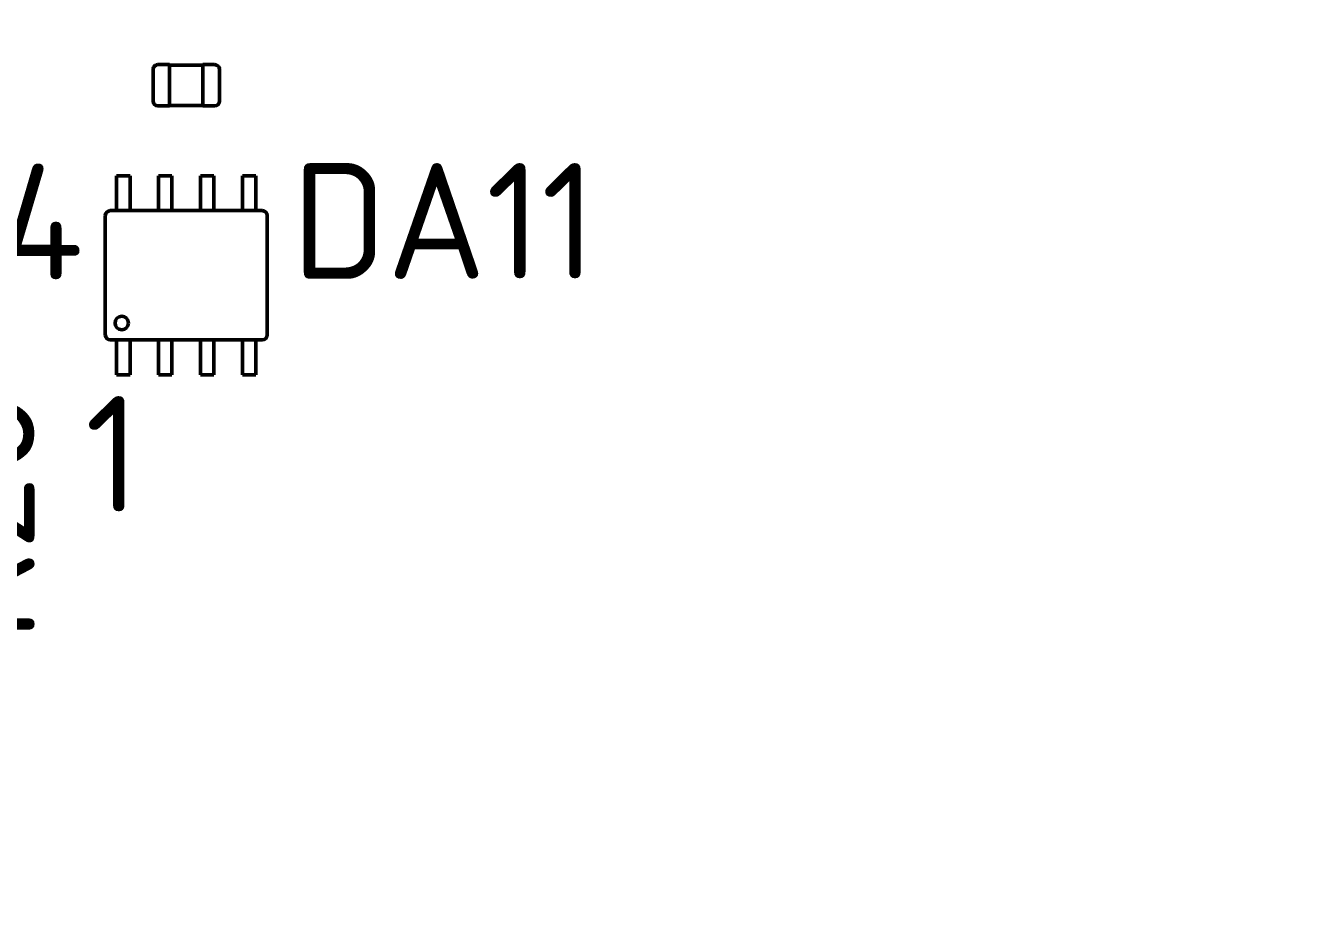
# Model space of a CAD drawing. Header units: millimetres. Extents: x -55 to 2039, y 0 to 512.
# Drawn here: x 1041.07 to 1079.89, y 307.98 to 335.06 of the extents above; entities that cross this region are included whole.
import ezdxf
from ezdxf import colors
from ezdxf.entities.mleader import LeaderData, LeaderLine
from ezdxf.enums import TextEntityAlignment as Align
from ezdxf.math import Vec2, Vec3

# ---------------------------------------------------------------- set-up
doc = ezdxf.new("R2010")
doc.units = ezdxf.units.MM
doc.linetypes.add('Сплошная', pattern=[0])
doc.layers.add('Виды', color=30, linetype='Continuous')
doc.layers.add('текст', color=2, linetype='Continuous', lineweight=30)
doc.styles.add('GOST TYPE B', font='', dxfattribs={"height": 3.5})
doc.styles.get('GOST TYPE B').set_extended_font_data('GOST type B')

# ---------------------------------------------------------------- blocks, each defined once
blk = doc.blocks.new('Вид с →')
at = {"linetype": 'Continuous', "lineweight": 25, "transparency": 16777216}
for q in [(28.03, 4.046), (30.858, 4.046)]:
    blk.add_line((29.444, 2.632), q, dxfattribs=at)
blk.add_circle((32.944, 2.632), 3.5, dxfattribs=at)
blk.add_circle((32.944, 2.632), 3.5, dxfattribs=at)
at = {"linetype": 'Continuous', "lineweight": 50, "transparency": 16777216, "style": 'GOST TYPE B'}
blk.add_attdef('ВИД(_:_)', text='', height=7, dxfattribs=at).set_placement((27.226, 3.5), align=Align.MIDDLE_RIGHT)
blk = doc.blocks.new('_DotSmall')
at = {"color": 0, "linetype": 'ByBlock', "lineweight": 60, "const_width": 0.5}
blk.add_lwpolyline([(-0.0625, 0, 1), (0.0625, 0, 1)], format="xyb", close=True, dxfattribs=at)

msp = doc.modelspace()

# ---------------------------------------------------------------- linework, layer by layer
at = {"linetype": 'Continuous', "lineweight": 50}
for p, q in [((1045.0783, 333.8841), (1045.4313, 333.8841)), ((1045.4313, 333.737), (1045.4313, 333.8841)), ((1045.4313, 333.8716), (1046.4413, 333.8716)), ((1046.4413, 333.8841), (1046.7943, 333.8841)), ((1046.4413, 333.737), (1046.4413, 333.8841)), ((1044.9313, 332.781), (1044.9313, 333.737)), ((1045.4313, 332.781), (1045.4313, 333.737)), ((1046.4413, 332.781), (1046.4413, 333.737)), ((1046.9413, 332.781), (1046.9413, 333.737)), ((1045.4313, 332.781), (1045.4313, 332.6341)), ((1046.4413, 332.781), (1046.4413, 332.6341)), ((1045.0783, 332.6341), (1045.4313, 332.6341)), ((1045.4313, 332.6466), (1046.4413, 332.6466)), ((1046.4413, 332.6341), (1046.7943, 332.6341)), ((1043.8281, 329.9745), (1043.8281, 330.5204)), ((1044.2345, 330.5204), (1043.8281, 330.5204)), ((1044.2345, 329.9745), (1044.2345, 330.5204)), ((1045.0981, 329.9745), (1045.0981, 330.5204)), ((1045.5045, 330.5204), (1045.0981, 330.5204)), ((1045.5045, 329.9745), (1045.5045, 330.5204)), ((1046.3681, 329.9745), (1046.3681, 330.5204)), ((1046.7745, 330.5204), (1046.3681, 330.5204)), ((1046.7745, 329.9745), (1046.7745, 330.5204)), ((1047.6381, 329.9745), (1047.6381, 330.5204)), ((1048.0445, 330.5204), (1047.6381, 330.5204)), ((1048.0445, 329.9745), (1048.0445, 330.5204)), ((1043.8281, 329.9745), (1043.8281, 329.8582)), ((1044.2345, 329.9745), (1044.2345, 329.8582)), ((1045.0981, 329.9745), (1045.0981, 329.8582)), ((1045.5045, 329.9745), (1045.5045, 329.8582)), ((1046.3681, 329.9745), (1046.3681, 329.8582)), ((1046.7745, 329.9745), (1046.7745, 329.8582)), ((1047.6381, 329.9745), (1047.6381, 329.8582)), ((1048.0445, 329.9745), (1048.0445, 329.8582)), ((1043.8281, 329.7904), (1043.8281, 329.8582)), ((1043.8281, 329.4652), (1043.8281, 329.7904)), ((1044.2345, 329.8582), (1044.2345, 329.7904)), ((1044.2345, 329.4652), (1044.2345, 329.7904)), ((1045.0981, 329.7904), (1045.0981, 329.8582)), ((1045.0981, 329.4652), (1045.0981, 329.7904)), ((1045.5045, 329.8582), (1045.5045, 329.7904)), ((1045.5045, 329.4652), (1045.5045, 329.7904)), ((1046.3681, 329.7904), (1046.3681, 329.8582)), ((1046.3681, 329.4652), (1046.3681, 329.7904)), ((1046.7745, 329.8582), (1046.7745, 329.7904)), ((1046.7745, 329.4652), (1046.7745, 329.7904)), ((1047.6381, 329.7904), (1047.6381, 329.8582)), ((1047.6381, 329.4652), (1047.6381, 329.7904)), ((1048.0445, 329.8582), (1048.0445, 329.7904)), ((1048.0445, 329.4652), (1048.0445, 329.7904)), ((1043.4852, 329.3125), (1043.4852, 329.3148)), ((1043.4852, 325.7057), (1043.4852, 329.3125)), ((1043.6353, 329.4648), (1043.6376, 329.4649)), ((1043.6376, 329.4649), (1048.235, 329.4649)), ((1043.8281, 329.4649), (1043.8281, 329.4652)), ((1044.2345, 329.4649), (1043.8281, 329.4649)), ((1044.2345, 329.4649), (1044.2345, 329.4652)), ((1045.0981, 329.4649), (1045.0981, 329.4652)), ((1045.5045, 329.4649), (1045.0981, 329.4649)), ((1045.5045, 329.4649), (1045.5045, 329.4652)), ((1046.3681, 329.4649), (1046.3681, 329.4652)), ((1046.7745, 329.4649), (1046.3681, 329.4649)), ((1046.7745, 329.4649), (1046.7745, 329.4652)), ((1047.6381, 329.4649), (1047.6381, 329.4652)), ((1048.0445, 329.4649), (1047.6381, 329.4649)), ((1048.0445, 329.4649), (1048.0445, 329.4652)), ((1048.235, 329.4649), (1048.2373, 329.4648)), ((1048.3874, 329.3148), (1048.3874, 329.3125)), ((1048.3874, 325.7057), (1048.3874, 329.3125)), ((1043.4852, 325.7033), (1043.4852, 325.7057)), ((1048.3874, 325.7057), (1048.3874, 325.7033)), ((1043.6376, 325.5533), (1043.6353, 325.5533)), ((1043.6376, 325.5533), (1048.235, 325.5533)), ((1043.8281, 325.5533), (1043.8281, 325.5529)), ((1043.8281, 325.5533), (1044.2345, 325.5533)), ((1043.8281, 325.5529), (1043.8281, 325.2277)), ((1044.2345, 325.5533), (1044.2345, 325.5529)), ((1044.2345, 325.5529), (1044.2345, 325.2277)), ((1045.0981, 325.5533), (1045.0981, 325.5529)), ((1045.0981, 325.5533), (1045.5045, 325.5533)), ((1045.0981, 325.5529), (1045.0981, 325.2277)), ((1045.5045, 325.5533), (1045.5045, 325.5529)), ((1045.5045, 325.5529), (1045.5045, 325.2277)), ((1046.3681, 325.5533), (1046.3681, 325.5529)), ((1046.3681, 325.5533), (1046.7745, 325.5533)), ((1046.3681, 325.5529), (1046.3681, 325.2277)), ((1046.7745, 325.5533), (1046.7745, 325.5529)), ((1046.7745, 325.5529), (1046.7745, 325.2277)), ((1047.6381, 325.5533), (1047.6381, 325.5529)), ((1047.6381, 325.5533), (1048.0445, 325.5533)), ((1047.6381, 325.5529), (1047.6381, 325.2277)), ((1048.0445, 325.5533), (1048.0445, 325.5529)), ((1048.0445, 325.5529), (1048.0445, 325.2277)), ((1048.2373, 325.5533), (1048.235, 325.5533)), ((1043.8281, 325.1599), (1043.8281, 325.2277)), ((1043.8281, 325.0436), (1043.8281, 325.1599)), ((1043.8281, 325.0436), (1043.8281, 324.4977)), ((1044.2345, 325.2277), (1044.2345, 325.1599)), ((1044.2345, 325.0436), (1044.2345, 325.1599)), ((1044.2345, 325.0436), (1044.2345, 324.4977)), ((1045.0981, 325.1599), (1045.0981, 325.2277)), ((1045.0981, 325.0436), (1045.0981, 325.1599)), ((1045.0981, 325.0436), (1045.0981, 324.4977)), ((1045.5045, 325.2277), (1045.5045, 325.1599)), ((1045.5045, 325.0436), (1045.5045, 325.1599)), ((1045.5045, 325.0436), (1045.5045, 324.4977)), ((1046.3681, 325.1599), (1046.3681, 325.2277)), ((1046.3681, 325.0436), (1046.3681, 325.1599)), ((1046.3681, 325.0436), (1046.3681, 324.4977)), ((1046.7745, 325.2277), (1046.7745, 325.1599)), ((1046.7745, 325.0436), (1046.7745, 325.1599)), ((1046.7745, 325.0436), (1046.7745, 324.4977)), ((1047.6381, 325.1599), (1047.6381, 325.2277)), ((1047.6381, 325.0436), (1047.6381, 325.1599)), ((1047.6381, 325.0436), (1047.6381, 324.4977)), ((1048.0445, 325.2277), (1048.0445, 325.1599)), ((1048.0445, 325.0436), (1048.0445, 325.1599)), ((1048.0445, 325.0436), (1048.0445, 324.4977)), ((1043.8281, 324.4977), (1044.2345, 324.4977)), ((1045.0981, 324.4977), (1045.5045, 324.4977)), ((1046.3681, 324.4977), (1046.7745, 324.4977)), ((1047.6381, 324.4977), (1048.0445, 324.4977))]:
    msp.add_line(p, q, dxfattribs=at)
msp.add_circle((1043.9826, 326.0625), 0.2034, dxfattribs=at)
for centre, start, end in [((1045.0783, 333.737), 90.00001, 180.00001), ((1045.0783, 332.781), 180.00001, 270.00001)]:
    msp.add_arc(centre, 0.147, start, end, dxfattribs=at)
at = {"linetype": 'Continuous', "lineweight": 50, "extrusion": (0, 0, -1)}
for centre, start, end in [((-1046.7943, 333.737), 89.99999, 179.99999), ((-1046.7943, 332.781), 179.99999, 269.99999)]:
    msp.add_arc(centre, 0.147, start, end, dxfattribs=at)
for centre, major_axis, start_param, end_param in [((1043.6399, 329.3101), (-0.1111, 0.1111), 5.5128337, 7.0535369), ((1048.2326, 329.3101), (0.1111, 0.1111), 5.5128337, 7.0535369), ((1043.6399, 325.708), (0.1111, 0.1111), 2.3712411, 3.9119442), ((1048.2326, 325.708), (-0.1111, 0.1111), 2.3712411, 3.9119442)]:
    msp.add_ellipse(centre, major_axis=major_axis, ratio=0.9703226, start_param=start_param, end_param=end_param, dxfattribs=at)

# ---------------------------------------------------------------- texts
at = {"layer": 'текст', "style": 'GOST TYPE B'}
for s, p in [('DA14', (1032.7621, 327.3793)), ('DA11', (1049.137, 327.4043)), ('1', (1042.8714, 320.3513))]:
    msp.add_text(s, height=3.5, dxfattribs=at).set_placement(p)
msp.add_text('R28', height=3.5, rotation=90, dxfattribs=at).set_placement((1041.3434, 316.4218))

# ---------------------------------------------------------------- leaders
at = {"layer": 'Виды', "linetype": 'Continuous', "lineweight": 25}
ml = msp.add_multileader_block('Standard', dxfattribs=at)
ml.set_content('Вид с →', color=256)
ml.set_attribute('ВИД(_:_)', 'А(2:1)', width=0)
ml.set_leader_properties(linetype='Сплошная', lineweight=25)
ml.set_arrow_properties(name='DOTSMALL')
ml.build(insert=Vec2(0, 0))
ml.multileader.update_dxf_attribs({"leader_type": 0, "has_dogleg": 0, "text_left_attachment_type": 6, "text_right_attachment_type": 6, "dogleg_length": 0.3, "arrow_head_size": 1, "block_connection_type": 1})
ctx = ml.context
ctx.base_point, ctx.char_height, ctx.arrow_head_size, ctx.landing_gap_size, ctx.plane_origin = Vec3(1329.0713, 395.8731), 3.5, 1, 1, Vec3(1329.0713, 395.8731)
ctx.left_attachment, ctx.right_attachment, ctx.attachment_type = 6, 6, 1
notes = []
notes.append((ctx, [(0, (0, 0, 0), (0, 0), (1, 0), 1, [])]))
ctx.block.insert = Vec3(1329.0713, 395.8731)
ml = msp.add_multileader_block('Standard', dxfattribs=at)
ml.set_content('Вид с →', color=256)
ml.set_attribute('ВИД(_:_)', 'Б(4:1)', width=0)
ml.set_leader_properties(linetype='Сплошная', lineweight=25)
ml.set_arrow_properties(name='DOTSMALL')
ml.build(insert=Vec2(0, 0))
ml.multileader.update_dxf_attribs({"leader_type": 0, "has_dogleg": 0, "text_left_attachment_type": 6, "text_right_attachment_type": 6, "dogleg_length": 0.3, "arrow_head_size": 1, "block_connection_type": 1})
ctx = ml.context
ctx.base_point, ctx.char_height, ctx.arrow_head_size, ctx.landing_gap_size, ctx.plane_origin = Vec3(1332.1634, 311.4002), 3.5, 1, 1, Vec3(1332.1634, 311.4002)
ctx.left_attachment, ctx.right_attachment, ctx.attachment_type = 6, 6, 1
notes.append((ctx, [(0, (0, 0, 0), (0, 0), (1, 0), 1, [])]))
ctx.block.insert = Vec3(1332.1634, 311.4002)
for ctx, leaders in notes:
    for number, flags, end, landing, length, lines in leaders:
        leader = LeaderData()
        leader.index, (leader.has_last_leader_line, leader.has_dogleg_vector, leader.attachment_direction) = number, flags
        leader.last_leader_point, leader.dogleg_vector, leader.dogleg_length = Vec3(end), Vec3(landing), length
        for number, points, colour, breaks in lines:
            line = LeaderLine()
            line.index, line.vertices, line.color, line.breaks = number, Vec3.list(points), colors.encode_raw_color(colour), breaks
            leader.lines.append(line)
        ctx.leaders.append(leader)

doc.saveas('drawing.dxf')
